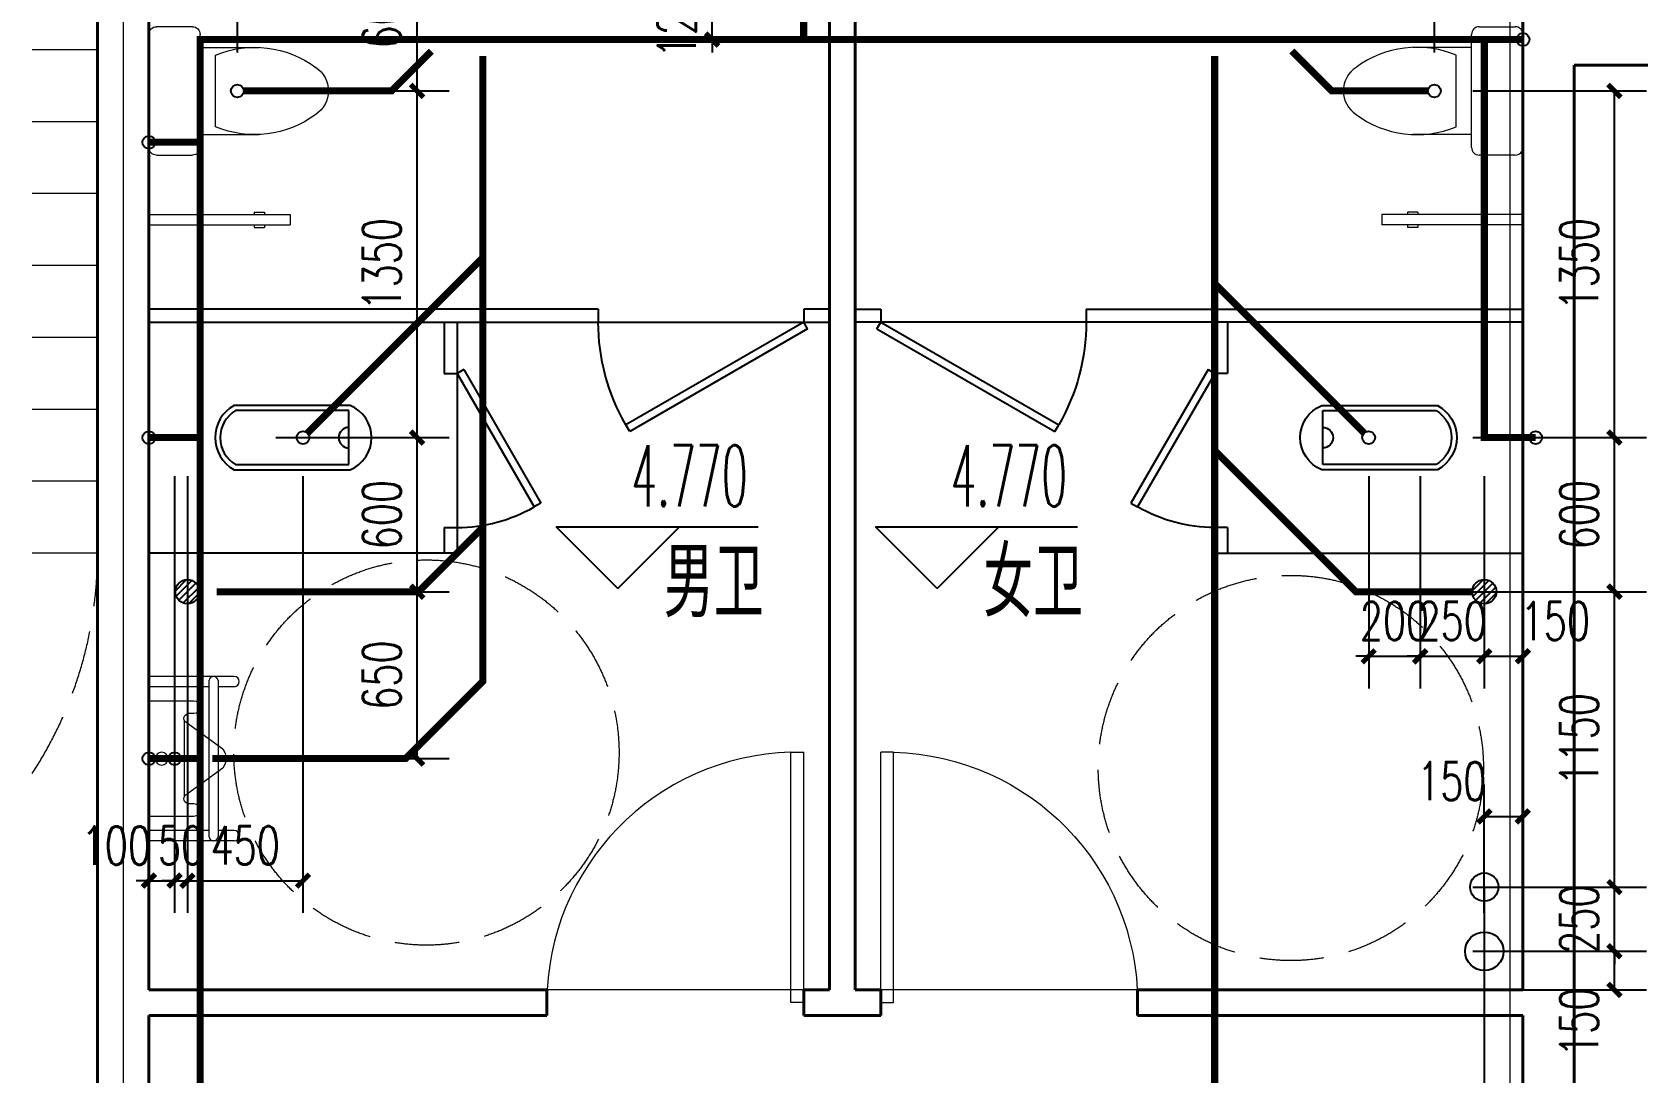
# Model space of a CAD drawing. Extents: x 1031190 to 1725648, y 733081 to 1571294.
# Drawn here: x 1284304 to 1290594, y 766460 to 770511 of the extents above; entities that cross this region are included whole.
import ezdxf

# ---------------------------------------------------------------- set-up
doc = ezdxf.new("R2010")
doc.units = 0
doc.header["$LTSCALE"] = 1000
doc.header["$MEASUREMENT"] = 0
for name, pattern in [('__DASH', [0.35, 0.25, -0.1]), ('ACAD_ISO10W100', [18.5, 12, -3, 0.5, -3]), ('DOTE', [2.42, 2, -0.2, 0.02, -0.2])]:
    doc.linetypes.add(name, pattern=pattern)
for name, color, linetype in [('DIM_ELEV', 3, 'Continuous'), ('DIM_不分区喷淋', 3, 'Continuous'), ('DIM_废水', 3, 'Continuous'), ('EQUIP_地漏', 7, 'Continuous'), ('EQUIP_污水', 7, 'Continuous'), ('PIPE-不分区给水', 3, 'J'), ('PIPE-污水', 2, 'W'), ('PUB_TEXT', 4, 'Continuous'), ('TWT_DIM', 3, 'Continuous'), ('VPIPE-不分区喷淋', 6, 'ZP'), ('VPIPE-不分区给水', 3, 'J'), ('VPIPE-废水', 31, 'F'), ('洁具', 200, 'Continuous')]:
    doc.layers.add(name, color=color, linetype=linetype)
for name, color, linetype, lineweight in [('DOTE', 19, 'DOTE', 9), ('LVTRY', 1, 'Continuous', 13), ('STAIR', 2, 'Continuous', 18), ('WALL', 9, 'Continuous', 40), ('WINDOW', 8, 'Continuous', 15)]:
    doc.layers.add(name, color=color, linetype=linetype, lineweight=lineweight)
doc.styles.add('_TCH_DIM', font='SIMPLEX.shx', dxfattribs={"width": 0.6, "oblique": 10, "bigfont": 'hztxt.shx'})
doc.styles.add('_TCH_DIM_T3', font='SIMPLEX', dxfattribs={"width": 0.705882, "bigfont": 'GBCBIG'})
doc.styles.add('DIM_FONT', font='SIMPLEX.shx', dxfattribs={"width": 0.56})
doc.styles.get("Standard").update_dxf_attribs({"font": 'gbenor.shx', "bigfont": 'gbcbig.shx'})
doc.linetypes.add('F', pattern='A,3,-0.2,["F",Standard,S=0.25,R=0,X=-0.1,Y=-0.115],-0.2', length=3.4)
doc.linetypes.add('J', pattern='A,3,-0.2,["J",Standard,S=0.25,R=0,X=-0.1,Y=-0.115],-0.2', length=3.4)
doc.linetypes.add('W', pattern='A,3,-0.2,["W",Standard,S=0.25,R=0,X=-0.1,Y=-0.115],-0.2', length=3.4)
doc.linetypes.add('ZP', pattern='A,3,-0.2,["ZP",Standard,S=0.25,R=0,X=-0.1,Y=-0.115],-0.35', length=3.55)
doc.dimstyles.new('_TWT_ARCH&&50', dxfattribs={"dimtxt": 148.75, "dimasz": 50, "dimexe": 125, "dimexo": 150, "dimgap": 63.125, "dimtad": 1, "dimdec": 0, "dimzin": 0, "dimdsep": 46, "dimtxsty": '_TCH_DIM_T3', "dimblk": 'ARCHTICK', "dimcen": 0.09, "dimclrt": 7, "dimazin": 2, "dimtfac": 1, "dimtdec": 0, "dimtix": 1, "dimtmove": 2, "dimatfit": 3, "dimfxl": 0, "dimtolj": 1, "dimtzin": 0, "dimarcsym": 0})

# ---------------------------------------------------------------- blocks, each defined once
blk = doc.blocks.new('A$C752800CC')
at = {"layer": 'LVTRY', "color": 0}
for p, q in [((380, 0.5), (820, 0.5)), ((1081.7, 0.5), (1081.7, -549.5)), ((1121.7, 0.5), (1121.7, -549.5)), ((350, -169.5), (350, -29.5)), ((850, -29.5), (850, -169.5)), ((0, -99.5), (95, -99.5)), ((95, -99.5), (95, -839.5)), ((0, -139.5), (55, -139.5)), ((55, -139.5), (55, -799.5)), ((820, -199.5), (380, -199.5)), ((430.3, -199.9), (430.3, -429.9)), ((769.7, -199.9), (769.7, -429.9)), ((739.7, -259.9), (460.3, -259.9)), ((0, -377), (55, -377)), ((95, -377), (150, -377)), ((150, -377), (150, -562)), ((1071.7, -409.5), (1081.7, -409.5)), ((1071.7, -409.5), (1071.7, -449.5)), ((1121.7, -409.5), (1131.7, -409.5)), ((1131.7, -409.5), (1131.7, -449.5)), ((1071.7, -449.5), (1081.7, -449.5)), ((1121.7, -449.5), (1131.7, -449.5)), ((0, -562), (55, -562)), ((95, -562), (150, -562)), ((1081.7, -549.5), (1121.7, -549.5)), ((0, -799.5), (55, -799.5)), ((0, -839.5), (95, -839.5))]:
    blk.add_line(p, q, dxfattribs=at)
for centre, radius, start, end in [((380, -29.5), 30, 90, 180), ((820, -29.5), 30, 0, 90), ((380, -169.5), 30, 180, 270), ((820, -169.5), 30, 270, 0), ((827.4, -412.3), 397.5, 157.45048, 216.63815), ((372.6, -412.3), 397.5, 323.36186, 22.54953), ((600, -589.1), 109.8, 213.45086, 326.54914)]:
    blk.add_arc(centre, radius, start, end, dxfattribs=at)
at = {"layer": 'LVTRY', "color": 0, "style": 'DIM_FONT', "text_generation_flag": 4, "width": 0.8, "flags": 9}
for tag in ['XSIZE', 'YSIZE']:
    blk.add_attdef(tag, (600, 0), '', height=0.5, rotation=180, dxfattribs=at)
blk = doc.blocks.new('BFBFGBVDVD')
at = {"layer": '洁具', "color": 0}
for p, q in [((1180497.1, 1092193.6), (1180597.1, 1092193.6)), ((1180597.1, 1092193.6), (1180597.1, 1092143.6)), ((1181397.1, 1092193.6), (1181397.1, 1092143.6)), ((1181397.1, 1092193.6), (1183147.1, 1092193.6)), ((1183147.1, 1092143.6), (1180497.1, 1092143.6)), ((1180582.1, 1092117.6), (1180597.1, 1092143.6)), ((1180582.1, 1092117.6), (1181274.9, 1091717.6)), ((1180597.1, 1092143.6), (1181289.9, 1091743.6)), ((1181274.9, 1091717.6), (1181289.9, 1091743.6))]:
    blk.add_line(p, q, dxfattribs=at)
blk.add_arc((1180597.1, 1092143.6), 800, 330, 0, dxfattribs=at)
at = {"color": 8, "ltscale": 0.5, "rotation": 270}
blk.add_blockref('A$C752800CC', (1183147.1, 1093643.6), dxfattribs=at)
blk = doc.blocks.new('cssd')
at = {"layer": '洁具', "color": 0}
for p, q in [((8184438.1, -430267.8), (8184957.7, -429967.8)), ((8184453.1, -430293.8), (8184972.7, -429993.8)), ((8184957.7, -429967.8), (8184972.7, -429993.8)), ((8184253.1, -431493.8), (8184253.1, -430293.8)), ((8184253.1, -430293.8), (8185153.1, -430293.8)), ((8184438.1, -430267.8), (8184453.1, -430293.8)), ((8184453.1, -430343.8), (8184453.1, -430293.8)), ((8185053.1, -430343.8), (8185053.1, -430293.8)), ((8185153.1, -430293.8), (8185153.1, -431493.8)), ((8184253.1, -430343.8), (8184453.1, -430343.8)), ((8185053.1, -430343.8), (8185153.1, -430343.8)), ((8184578.1, -430710.4), (8184578.1, -431161.7)), ((8184808.1, -430714.7), (8184598.1, -430714.7)), ((8184598.1, -430714.7), (8184598.1, -431156.4)), ((8184808.1, -431156.4), (8184808.1, -430714.7)), ((8184828.1, -431161.7), (8184828.1, -430710.4)), ((8184253.1, -431493.8), (8185153.1, -431493.8))]:
    blk.add_line(p, q, dxfattribs=at)
for centre, radius, start, end in [((8184453.1, -430293.8), 600, 0, 30), ((8184703.1, -430761.8), 135.2, 22.35514, 157.64486), ((8184703.1, -430714.7), 40, 180, 0), ((8184703.1, -431093.8), 142.3, 208.51046, 331.48954), ((8184703.1, -431093.8), 122.3, 210.80777, 329.19223)]:
    blk.add_arc(centre, radius, start, end, dxfattribs=at)
blk = doc.blocks.new('FGFGFNBFNB')
at = {"layer": '洁具', "color": 0}
for p, q in [((1179497.1, 1092193.6), (1177797.1, 1092193.6)), ((1179497.1, 1092193.6), (1179497.1, 1092143.6)), ((1180297.1, 1092193.6), (1180297.1, 1092143.6)), ((1180397.1, 1092193.6), (1180297.1, 1092193.6)), ((1177797.1, 1092143.6), (1180397.1, 1092143.6)), ((1180297.1, 1092143.6), (1179604.2, 1091743.6)), ((1180312.1, 1092117.6), (1179619.2, 1091717.6)), ((1180312.1, 1092117.6), (1180297.1, 1092143.6)), ((1179619.2, 1091717.6), (1179604.2, 1091743.6))]:
    blk.add_line(p, q, dxfattribs=at)
blk.add_arc((1180297.1, 1092143.6), 800, 180, 210, dxfattribs=at)
at = {"color": 8, "ltscale": 0.5, "xscale": -1, "rotation": 90}
blk.add_blockref('A$C752800CC', (1177797.1, 1093643.6), dxfattribs=at)
blk = doc.blocks.new('小便斗_01')
at = {"color": 0}
for p, q in [((175, 225), (0, 225)), ((0, 225), (0, -225)), ((137.5, -150), (137.5, 150)), ((150, 175), (175, 175)), ((287.5, 37.5), (150, 137.5)), ((150, -137.5), (287.5, -37.5)), ((175, -175), (150, -175)), ((0, -225), (175, -225))]:
    blk.add_line(p, q, dxfattribs=at)
blk.add_circle((50, 0), 25, dxfattribs=at)
for centre, radius, start, end in [((175, 200), 25, 270, 90), ((156.25, 156.25), 19.76, 108.434949, 251.565051), ((237.5, 0), 62.5, 323.130102, 36.869898), ((156.25, -156.25), 19.76, 108.434949, 251.565051), ((175, -200), 25, 270, 90)]:
    blk.add_arc(centre, radius, start, end, dxfattribs=at)
blk = doc.blocks.new('A$C58953B22')
at = {"layer": 'LVTRY', "color": 0}
for p, q in [((-332, 320, 0), (0, 320)), ((-332, 280, 0), (-269.4, 280, 0)), ((-269.4, -305, 0), (-269.4, 305.1, 0)), ((-234.4, 305, 0), (-234.4, -305, 0)), ((-234.4, 280, 0), (0, 280)), ((-332, -280, 0), (-269.4, -280, 0)), ((-234.4, -280, 0), (0, -280)), ((-332, -320, 0), (0, -320))]:
    blk.add_line(p, q, dxfattribs=at)
for centre, radius, start, end in [((-332, 300, 0), 20, 89.99937, 269.99937), ((-251.9, 302.3, 0), 17.7, 8.79741, 171.20259), ((-332, -300, 0), 20, 89.99937, 269.99937), ((-251.9, -302.3, 0), 17.7, 188.79741, 351.20259)]:
    blk.add_arc(centre, radius, start, end, dxfattribs=at)
at = {"layer": 'LVTRY', "color": 8, "xscale": -1}
blk.add_blockref('小便斗_01', (0, 0), dxfattribs=at)
blk = doc.blocks.new('$DorLib2D$00000001')
for p, q in [((0.45, 0.975), (0.5, 0.975)), ((0.45, 0), (0.45, 0.975)), ((0.5, 0), (0.5, 0.975)), ((0.5, 0), (0.45, 0))]:
    blk.add_line(p, q)
at = {"lineweight": 13}
blk.add_arc((0.475, 0), 0.975, 91.46928, 180, dxfattribs=at)
blk = doc.blocks.new('_ArchTick')
at = {"color": 0, "linetype": 'ByBlock', "const_width": 0.4}
blk.add_lwpolyline([(-0.5, -0.5), (0.5, 0.5)], dxfattribs=at)
blk = doc.blocks.new('*D424')
at = {"layer": 'Defpoints', "color": 0}
for p in [(1286950.5, 770607.4), (1287307.3, 770607.4), (1287307.3, 770482.4)]:
    blk.add_point(p, dxfattribs=at)
at = {"layer": 'TWT_DIM', "color": 0, "lineweight": -2}
for p, q in [((1286950.5, 770607.4), (1286950.5, 770657.4)), ((1287157.3, 770607.4), (1286825.5, 770607.4)), ((1286950.5, 770482.4), (1286950.5, 770607.4)), ((1287157.3, 770482.4), (1286825.5, 770482.4)), ((1286950.5, 770482.4), (1286950.5, 770432.4))]:
    blk.add_line(p, q, dxfattribs=at)
at = {"layer": 'TWT_DIM', "color": 0, "lineweight": -2, "xscale": 50, "yscale": 50, "zscale": 50}
for p, rotation in [((1286950.5, 770607.4), 270), ((1286950.5, 770482.4), 90)]:
    blk.add_blockref('_ArchTick', p, dxfattribs=dict(at, rotation=rotation))
at = {"layer": 'TWT_DIM', "color": 7, "insert": (1286813, 770544.9), "char_height": 148.75, "attachment_point": 5, "rotation": 90, "style": '_TCH_DIM_T3'}
blk.add_mtext('\\A1;125', dxfattribs=at)
blk = doc.blocks.new('*D510')
at = {"layer": 'Defpoints', "color": 0}
for p in [(1290107.7, 770603.1), (1289763.2, 770282.4), (1290107.7, 770282.4)]:
    blk.add_point(p, dxfattribs=at)
at = {"layer": 'TWT_DIM', "color": 0, "lineweight": -2}
for p, q in [((1289763.2, 770432.4), (1289763.2, 770728.1)), ((1290107.7, 770432.4), (1290107.7, 770728.1)), ((1289763.2, 770603.1), (1289713.2, 770603.1)), ((1289763.2, 770603.1), (1290107.7, 770603.1)), ((1290107.7, 770603.1), (1290157.7, 770603.1))]:
    blk.add_line(p, q, dxfattribs=at)
at = {"layer": 'TWT_DIM', "color": 0, "lineweight": -2, "xscale": 50, "yscale": 50, "zscale": 50}
blk.add_blockref('_ArchTick', (1289763.2, 770603.1), dxfattribs=at)
at = {"layer": 'TWT_DIM', "color": 0, "lineweight": -2, "xscale": 50, "yscale": 50, "zscale": 50, "rotation": 180}
blk.add_blockref('_ArchTick', (1290107.7, 770603.1), dxfattribs=at)
at = {"layer": 'TWT_DIM', "color": 7, "insert": (1289935.5, 770740.6), "char_height": 148.75, "attachment_point": 5, "style": '_TCH_DIM_T3'}
blk.add_mtext('\\A1;345', dxfattribs=at)
blk = doc.blocks.new('*D511')
at = {"layer": 'Defpoints', "color": 0}
for p in [(1290107.7, 767457.4), (1289957.7, 766932.4), (1290107.7, 766932.4)]:
    blk.add_point(p, dxfattribs=at)
at = {"layer": 'TWT_DIM', "color": 0, "lineweight": -2}
for p, q in [((1289957.7, 767082.4), (1289957.7, 767582.4)), ((1290107.7, 767082.4), (1290107.7, 767582.4)), ((1289957.7, 767457.4), (1290107.7, 767457.4))]:
    blk.add_line(p, q, dxfattribs=at)
at = {"layer": 'TWT_DIM', "color": 0, "lineweight": -2, "xscale": 50, "yscale": 50, "zscale": 50, "rotation": 180}
blk.add_blockref('_ArchTick', (1289957.7, 767457.4), dxfattribs=at)
at = {"layer": 'TWT_DIM', "color": 0, "lineweight": -2, "xscale": 50, "yscale": 50, "zscale": 50}
blk.add_blockref('_ArchTick', (1290107.7, 767457.4), dxfattribs=at)
at = {"layer": 'TWT_DIM', "color": 7, "insert": (1289831.1, 767594.9), "char_height": 148.75, "attachment_point": 5, "style": '_TCH_DIM_T3'}
blk.add_mtext('\\A1;150', dxfattribs=at)
blk = doc.blocks.new('*D512')
at = {"layer": 'Defpoints', "color": 0}
for p in [(1289507.7, 768932.4), (1289707.7, 768932.4), (1289707.7, 768081.1)]:
    blk.add_point(p, dxfattribs=at)
at = {"layer": 'TWT_DIM', "color": 0, "lineweight": -2}
for p, q in [((1289507.7, 768782.4), (1289507.7, 767956.1)), ((1289707.7, 768782.4), (1289707.7, 767956.1)), ((1289507.7, 768081.1), (1289457.7, 768081.1)), ((1289507.7, 768081.1), (1289707.7, 768081.1)), ((1289707.7, 768081.1), (1289757.7, 768081.1))]:
    blk.add_line(p, q, dxfattribs=at)
at = {"layer": 'TWT_DIM', "color": 0, "lineweight": -2, "xscale": 50, "yscale": 50, "zscale": 50}
blk.add_blockref('_ArchTick', (1289507.7, 768081.1), dxfattribs=at)
at = {"layer": 'TWT_DIM', "color": 0, "lineweight": -2, "xscale": 50, "yscale": 50, "zscale": 50, "rotation": 180}
blk.add_blockref('_ArchTick', (1289707.7, 768081.1), dxfattribs=at)
at = {"layer": 'TWT_DIM', "color": 7, "insert": (1289607.7, 768218.6), "char_height": 148.75, "attachment_point": 5, "style": '_TCH_DIM_T3'}
blk.add_mtext('\\A1;200', dxfattribs=at)
blk = doc.blocks.new('*D513')
at = {"layer": 'Defpoints', "color": 0}
for p in [(1289707.7, 768932.4), (1289957.7, 768932.4), (1289957.7, 768081.1)]:
    blk.add_point(p, dxfattribs=at)
at = {"layer": 'TWT_DIM', "color": 0, "lineweight": -2}
for p, q in [((1289707.7, 768782.4), (1289707.7, 767956.1)), ((1289957.7, 768782.4), (1289957.7, 767956.1)), ((1289707.7, 768081.1), (1289657.7, 768081.1)), ((1289707.7, 768081.1), (1289957.7, 768081.1)), ((1289957.7, 768081.1), (1290007.7, 768081.1))]:
    blk.add_line(p, q, dxfattribs=at)
at = {"layer": 'TWT_DIM', "color": 0, "lineweight": -2, "xscale": 50, "yscale": 50, "zscale": 50}
blk.add_blockref('_ArchTick', (1289707.7, 768081.1), dxfattribs=at)
at = {"layer": 'TWT_DIM', "color": 0, "lineweight": -2, "xscale": 50, "yscale": 50, "zscale": 50, "rotation": 180}
blk.add_blockref('_ArchTick', (1289957.7, 768081.1), dxfattribs=at)
at = {"layer": 'TWT_DIM', "color": 7, "insert": (1289832.7, 768218.6), "char_height": 148.75, "attachment_point": 5, "style": '_TCH_DIM_T3'}
blk.add_mtext('\\A1;250', dxfattribs=at)
blk = doc.blocks.new('*D514')
at = {"layer": 'Defpoints', "color": 0}
for p in [(1289957.7, 768932.4), (1290107.7, 768932.4), (1290107.7, 768081.1)]:
    blk.add_point(p, dxfattribs=at)
at = {"layer": 'TWT_DIM', "color": 0, "lineweight": -2}
for p, q in [((1289957.7, 768782.4), (1289957.7, 767956.1)), ((1290107.7, 768782.4), (1290107.7, 767956.1)), ((1289957.7, 768081.1), (1290107.7, 768081.1))]:
    blk.add_line(p, q, dxfattribs=at)
at = {"layer": 'TWT_DIM', "color": 0, "lineweight": -2, "xscale": 50, "yscale": 50, "zscale": 50, "rotation": 180}
blk.add_blockref('_ArchTick', (1289957.7, 768081.1), dxfattribs=at)
at = {"layer": 'TWT_DIM', "color": 0, "lineweight": -2, "xscale": 50, "yscale": 50, "zscale": 50}
blk.add_blockref('_ArchTick', (1290107.7, 768081.1), dxfattribs=at)
at = {"layer": 'TWT_DIM', "color": 7, "insert": (1290234.3, 768218.6), "char_height": 148.75, "attachment_point": 5, "style": '_TCH_DIM_T3'}
blk.add_mtext('\\A1;150', dxfattribs=at)
blk = doc.blocks.new('*D515')
at = {"layer": 'Defpoints', "color": 0}
for p in [(1289763.2, 770282.4), (1290464.4, 770282.4), (1289763.2, 768932.4)]:
    blk.add_point(p, dxfattribs=at)
at = {"layer": 'TWT_DIM', "color": 0, "lineweight": -2}
for p, q in [((1289913.2, 770282.4), (1290589.4, 770282.4)), ((1290464.4, 768932.4), (1290464.4, 770282.4)), ((1289913.2, 768932.4), (1290589.4, 768932.4))]:
    blk.add_line(p, q, dxfattribs=at)
at = {"layer": 'TWT_DIM', "color": 0, "lineweight": -2, "xscale": 50, "yscale": 50, "zscale": 50}
for p, rotation in [((1290464.4, 770282.4), 90), ((1290464.4, 768932.4), 270)]:
    blk.add_blockref('_ArchTick', p, dxfattribs=dict(at, rotation=rotation))
at = {"layer": 'TWT_DIM', "color": 7, "insert": (1290326.9, 769607.4), "char_height": 148.75, "attachment_point": 5, "rotation": 90, "style": '_TCH_DIM_T3'}
blk.add_mtext('\\A1;1350', dxfattribs=at)
blk = doc.blocks.new('*D516')
at = {"layer": 'Defpoints', "color": 0}
for p in [(1289763.2, 768932.4), (1290464.4, 768932.4), (1289763.2, 768332.4)]:
    blk.add_point(p, dxfattribs=at)
at = {"layer": 'TWT_DIM', "color": 0, "lineweight": -2}
for p, q in [((1289913.2, 768932.4), (1290589.4, 768932.4)), ((1290464.4, 768332.4), (1290464.4, 768932.4)), ((1289913.2, 768332.4), (1290589.4, 768332.4))]:
    blk.add_line(p, q, dxfattribs=at)
at = {"layer": 'TWT_DIM', "color": 0, "lineweight": -2, "xscale": 50, "yscale": 50, "zscale": 50}
for p, rotation in [((1290464.4, 768932.4), 90), ((1290464.4, 768332.4), 270)]:
    blk.add_blockref('_ArchTick', p, dxfattribs=dict(at, rotation=rotation))
at = {"layer": 'TWT_DIM', "color": 7, "insert": (1290326.9, 768632.4), "char_height": 148.75, "attachment_point": 5, "rotation": 90, "style": '_TCH_DIM_T3'}
blk.add_mtext('\\A1;600', dxfattribs=at)
blk = doc.blocks.new('*D517')
at = {"layer": 'Defpoints', "color": 0}
for p in [(1289763.2, 768332.4), (1290464.4, 768332.4), (1289763.2, 767182.4)]:
    blk.add_point(p, dxfattribs=at)
at = {"layer": 'TWT_DIM', "color": 0, "lineweight": -2}
for p, q in [((1289913.2, 768332.4), (1290589.4, 768332.4)), ((1290464.4, 767182.4), (1290464.4, 768332.4)), ((1289913.2, 767182.4), (1290589.4, 767182.4))]:
    blk.add_line(p, q, dxfattribs=at)
at = {"layer": 'TWT_DIM', "color": 0, "lineweight": -2, "xscale": 50, "yscale": 50, "zscale": 50}
for p, rotation in [((1290464.4, 768332.4), 90), ((1290464.4, 767182.4), 270)]:
    blk.add_blockref('_ArchTick', p, dxfattribs=dict(at, rotation=rotation))
at = {"layer": 'TWT_DIM', "color": 7, "insert": (1290326.9, 767757.4), "char_height": 148.75, "attachment_point": 5, "rotation": 90, "style": '_TCH_DIM_T3'}
blk.add_mtext('\\A1;1150', dxfattribs=at)
blk = doc.blocks.new('*D518')
at = {"layer": 'Defpoints', "color": 0}
for p in [(1289763.2, 767182.4), (1290464.4, 767182.4), (1289763.2, 766932.4)]:
    blk.add_point(p, dxfattribs=at)
at = {"layer": 'TWT_DIM', "color": 0, "lineweight": -2}
for p, q in [((1290464.4, 767182.4), (1290464.4, 767232.4)), ((1289913.2, 767182.4), (1290589.4, 767182.4)), ((1290464.4, 766932.4), (1290464.4, 767182.4)), ((1289913.2, 766932.4), (1290589.4, 766932.4)), ((1290464.4, 766932.4), (1290464.4, 766882.4))]:
    blk.add_line(p, q, dxfattribs=at)
at = {"layer": 'TWT_DIM', "color": 0, "lineweight": -2, "xscale": 50, "yscale": 50, "zscale": 50}
for p, rotation in [((1290464.4, 767182.4), 270), ((1290464.4, 766932.4), 90)]:
    blk.add_blockref('_ArchTick', p, dxfattribs=dict(at, rotation=rotation))
at = {"layer": 'TWT_DIM', "color": 7, "insert": (1290326.9, 767057.4), "char_height": 148.75, "attachment_point": 5, "rotation": 90, "style": '_TCH_DIM_T3'}
blk.add_mtext('\\A1;250', dxfattribs=at)
blk = doc.blocks.new('*D519')
at = {"layer": 'Defpoints', "color": 0}
for p in [(1289763.2, 766932.4), (1290464.4, 766932.4), (1289763.2, 766782.4)]:
    blk.add_point(p, dxfattribs=at)
at = {"layer": 'TWT_DIM', "color": 0, "lineweight": -2}
for p, q in [((1289913.2, 766932.4), (1290589.4, 766932.4)), ((1290464.4, 766782.4), (1290464.4, 766932.4)), ((1289913.2, 766782.4), (1290589.4, 766782.4))]:
    blk.add_line(p, q, dxfattribs=at)
at = {"layer": 'TWT_DIM', "color": 0, "lineweight": -2, "xscale": 50, "yscale": 50, "zscale": 50}
for p, rotation in [((1290464.4, 766932.4), 90), ((1290464.4, 766782.4), 270)]:
    blk.add_blockref('_ArchTick', p, dxfattribs=dict(at, rotation=rotation))
at = {"layer": 'TWT_DIM', "color": 7, "insert": (1290326.9, 766655.8), "char_height": 148.75, "attachment_point": 5, "rotation": 90, "style": '_TCH_DIM_T3'}
blk.add_mtext('\\A1;150', dxfattribs=at)
blk = doc.blocks.new('*D520')
at = {"layer": 'Defpoints', "color": 0}
for p in [(1285102.2, 770882.4), (1285802.3, 770882.4), (1285102.2, 770282.4)]:
    blk.add_point(p, dxfattribs=at)
at = {"layer": 'TWT_DIM', "color": 0, "lineweight": -2}
for p, q in [((1285252.2, 770882.4), (1285927.3, 770882.4)), ((1285802.3, 770282.4), (1285802.3, 770882.4)), ((1285252.2, 770282.4), (1285927.3, 770282.4))]:
    blk.add_line(p, q, dxfattribs=at)
at = {"layer": 'TWT_DIM', "color": 0, "lineweight": -2, "xscale": 50, "yscale": 50, "zscale": 50}
for p, rotation in [((1285802.3, 770882.4), 90), ((1285802.3, 770282.4), 270)]:
    blk.add_blockref('_ArchTick', p, dxfattribs=dict(at, rotation=rotation))
at = {"layer": 'TWT_DIM', "color": 7, "insert": (1285664.8, 770582.4), "char_height": 148.75, "attachment_point": 5, "rotation": 90, "style": '_TCH_DIM_T3'}
blk.add_mtext('\\A1;600', dxfattribs=at)
blk = doc.blocks.new('*D521')
at = {"layer": 'Defpoints', "color": 0}
for p in [(1285102.2, 770282.4), (1285802.3, 770282.4), (1285102.2, 768932.4)]:
    blk.add_point(p, dxfattribs=at)
at = {"layer": 'TWT_DIM', "color": 0, "lineweight": -2}
for p, q in [((1285252.2, 770282.4), (1285927.3, 770282.4)), ((1285802.3, 768932.4), (1285802.3, 770282.4)), ((1285252.2, 768932.4), (1285927.3, 768932.4))]:
    blk.add_line(p, q, dxfattribs=at)
at = {"layer": 'TWT_DIM', "color": 0, "lineweight": -2, "xscale": 50, "yscale": 50, "zscale": 50}
for p, rotation in [((1285802.3, 770282.4), 90), ((1285802.3, 768932.4), 270)]:
    blk.add_blockref('_ArchTick', p, dxfattribs=dict(at, rotation=rotation))
at = {"layer": 'TWT_DIM', "color": 7, "insert": (1285664.8, 769607.4), "char_height": 148.75, "attachment_point": 5, "rotation": 90, "style": '_TCH_DIM_T3'}
blk.add_mtext('\\A1;1350', dxfattribs=at)
blk = doc.blocks.new('*D522')
at = {"layer": 'Defpoints', "color": 0}
for p in [(1285102.2, 768932.4), (1285802.3, 768932.4), (1285102.2, 768332.4)]:
    blk.add_point(p, dxfattribs=at)
at = {"layer": 'TWT_DIM', "color": 0, "lineweight": -2}
for p, q in [((1285252.2, 768932.4), (1285927.3, 768932.4)), ((1285802.3, 768332.4), (1285802.3, 768932.4)), ((1285252.2, 768332.4), (1285927.3, 768332.4))]:
    blk.add_line(p, q, dxfattribs=at)
at = {"layer": 'TWT_DIM', "color": 0, "lineweight": -2, "xscale": 50, "yscale": 50, "zscale": 50}
for p, rotation in [((1285802.3, 768932.4), 90), ((1285802.3, 768332.4), 270)]:
    blk.add_blockref('_ArchTick', p, dxfattribs=dict(at, rotation=rotation))
at = {"layer": 'TWT_DIM', "color": 7, "insert": (1285664.8, 768632.4), "char_height": 148.75, "attachment_point": 5, "rotation": 90, "style": '_TCH_DIM_T3'}
blk.add_mtext('\\A1;600', dxfattribs=at)
blk = doc.blocks.new('*D523')
at = {"layer": 'Defpoints', "color": 0}
for p in [(1285102.2, 768332.4), (1285802.3, 768332.4), (1285102.2, 767682.7)]:
    blk.add_point(p, dxfattribs=at)
at = {"layer": 'TWT_DIM', "color": 0, "lineweight": -2}
for p, q in [((1285252.2, 768332.4), (1285927.3, 768332.4)), ((1285802.3, 767682.7), (1285802.3, 768332.4)), ((1285252.2, 767682.7), (1285927.3, 767682.7))]:
    blk.add_line(p, q, dxfattribs=at)
at = {"layer": 'TWT_DIM', "color": 0, "lineweight": -2, "xscale": 50, "yscale": 50, "zscale": 50}
for p, rotation in [((1285802.3, 768332.4), 90), ((1285802.3, 767682.7), 270)]:
    blk.add_blockref('_ArchTick', p, dxfattribs=dict(at, rotation=rotation))
at = {"layer": 'TWT_DIM', "color": 7, "insert": (1285664.8, 768007.6), "char_height": 148.75, "attachment_point": 5, "rotation": 90, "style": '_TCH_DIM_T3'}
blk.add_mtext('\\A1;650', dxfattribs=at)
blk = doc.blocks.new('*D524')
at = {"layer": 'Defpoints', "color": 0}
for p in [(1284907.7, 768932.4), (1285357.7, 768932.4), (1285357.7, 767207.2)]:
    blk.add_point(p, dxfattribs=at)
at = {"layer": 'TWT_DIM', "color": 0, "lineweight": -2}
for p, q in [((1284907.7, 768782.4), (1284907.7, 767082.2)), ((1285357.7, 768782.4), (1285357.7, 767082.2)), ((1284907.7, 767207.2), (1285357.7, 767207.2))]:
    blk.add_line(p, q, dxfattribs=at)
at = {"layer": 'TWT_DIM', "color": 0, "lineweight": -2, "xscale": 50, "yscale": 50, "zscale": 50, "rotation": 180}
blk.add_blockref('_ArchTick', (1284907.7, 767207.2), dxfattribs=at)
at = {"layer": 'TWT_DIM', "color": 0, "lineweight": -2, "xscale": 50, "yscale": 50, "zscale": 50}
blk.add_blockref('_ArchTick', (1285357.7, 767207.2), dxfattribs=at)
at = {"layer": 'TWT_DIM', "color": 7, "insert": (1285132.7, 767344.7), "char_height": 148.75, "attachment_point": 5, "style": '_TCH_DIM_T3'}
blk.add_mtext('\\A1;450', dxfattribs=at)
blk = doc.blocks.new('*D525')
at = {"layer": 'Defpoints', "color": 0}
for p in [(1284857.7, 768932.4), (1284907.7, 768932.4), (1284907.7, 767207.2)]:
    blk.add_point(p, dxfattribs=at)
at = {"layer": 'TWT_DIM', "color": 0, "lineweight": -2}
for p, q in [((1284857.7, 768782.4), (1284857.7, 767082.2)), ((1284907.7, 768782.4), (1284907.7, 767082.2)), ((1284857.7, 767207.2), (1284807.7, 767207.2)), ((1284857.7, 767207.2), (1284907.7, 767207.2)), ((1284907.7, 767207.2), (1284957.7, 767207.2))]:
    blk.add_line(p, q, dxfattribs=at)
at = {"layer": 'TWT_DIM', "color": 0, "lineweight": -2, "xscale": 50, "yscale": 50, "zscale": 50}
blk.add_blockref('_ArchTick', (1284857.7, 767207.2), dxfattribs=at)
at = {"layer": 'TWT_DIM', "color": 0, "lineweight": -2, "xscale": 50, "yscale": 50, "zscale": 50, "rotation": 180}
blk.add_blockref('_ArchTick', (1284907.7, 767207.2), dxfattribs=at)
at = {"layer": 'TWT_DIM', "color": 7, "insert": (1284882.7, 767344.7), "char_height": 148.75, "attachment_point": 5, "style": '_TCH_DIM_T3'}
blk.add_mtext('\\A1;50', dxfattribs=at)
blk = doc.blocks.new('*D526')
at = {"layer": 'Defpoints', "color": 0}
for p in [(1284757.7, 768932.4), (1284857.7, 768932.4), (1284857.7, 767207.2)]:
    blk.add_point(p, dxfattribs=at)
at = {"layer": 'TWT_DIM', "color": 0, "lineweight": -2}
for p, q in [((1284757.7, 768782.4), (1284757.7, 767082.2)), ((1284857.7, 768782.4), (1284857.7, 767082.2)), ((1284757.7, 767207.2), (1284707.7, 767207.2)), ((1284757.7, 767207.2), (1284857.7, 767207.2)), ((1284857.7, 767207.2), (1284907.7, 767207.2))]:
    blk.add_line(p, q, dxfattribs=at)
at = {"layer": 'TWT_DIM', "color": 0, "lineweight": -2, "xscale": 50, "yscale": 50, "zscale": 50}
blk.add_blockref('_ArchTick', (1284757.7, 767207.2), dxfattribs=at)
at = {"layer": 'TWT_DIM', "color": 0, "lineweight": -2, "xscale": 50, "yscale": 50, "zscale": 50, "rotation": 180}
blk.add_blockref('_ArchTick', (1284857.7, 767207.2), dxfattribs=at)
at = {"layer": 'TWT_DIM', "color": 7, "insert": (1284631.1, 767343.9), "char_height": 148.75, "attachment_point": 5, "style": '_TCH_DIM_T3'}
blk.add_mtext('\\A1;100', dxfattribs=at)
blk = doc.blocks.new('*D527')
at = {"layer": 'Defpoints', "color": 0}
for p in [(1285102.2, 770686.4), (1284757.2, 770282.4), (1285102.2, 770282.4)]:
    blk.add_point(p, dxfattribs=at)
at = {"layer": 'TWT_DIM', "color": 0, "lineweight": -2}
for p, q in [((1284757.2, 770432.4), (1284757.2, 770811.4)), ((1285102.2, 770432.4), (1285102.2, 770811.4)), ((1284757.2, 770686.4), (1284707.2, 770686.4)), ((1284757.2, 770686.4), (1285102.2, 770686.4)), ((1285102.2, 770686.4), (1285152.2, 770686.4))]:
    blk.add_line(p, q, dxfattribs=at)
at = {"layer": 'TWT_DIM', "color": 0, "lineweight": -2, "xscale": 50, "yscale": 50, "zscale": 50}
blk.add_blockref('_ArchTick', (1284757.2, 770686.4), dxfattribs=at)
at = {"layer": 'TWT_DIM', "color": 0, "lineweight": -2, "xscale": 50, "yscale": 50, "zscale": 50, "rotation": 180}
blk.add_blockref('_ArchTick', (1285102.2, 770686.4), dxfattribs=at)
at = {"layer": 'TWT_DIM', "color": 7, "insert": (1284929.7, 770823.9), "char_height": 148.75, "attachment_point": 5, "style": '_TCH_DIM_T3'}
blk.add_mtext('\\A1;345', dxfattribs=at)
blk = doc.blocks.new('$TwtSys$00000147')
blk.add_circle((0, 0, 0), 25)
blk = doc.blocks.new('$TwtSys$00000141')
for p, q in [((-94, 8), (-10, 92)), ((-94, 8), (-10, 92)), ((-87, -35), (35, 87)), ((-87, -35), (35, 87)), ((-66, -66), (66, 66)), ((-66, -66), (66, 66)), ((-32, -87), (88, 33)), ((-32, -87), (88, 33)), ((11, -92), (92, -11)), ((11, -92), (92, -11))]:
    blk.add_line(p, q)
blk.add_circle((0, 0), 94)
blk.add_circle((0, 0), 94)

msp = doc.modelspace()

# ---------------------------------------------------------------- hatches: boundary and pattern name
at = {"layer": 'PIPE-不分区给水'}
for points in [[(1284957.6, 770482.4), (1284943.9, 770482.4), (1284943.9, 770496.2)], [(1284957.6, 770482.4), (1284957.6, 770496.2), (1284943.9, 770496.2)], [(1289957.8, 768932.4), (1289957.8, 768918.7), (1289944.1, 768918.7)], [(1289957.8, 768932.4), (1289944.1, 768932.4), (1289944.1, 768918.7)]]:
    msp.add_hatch(color=256, dxfattribs=at).paths.add_polyline_path(points)
at = {"layer": 'PIPE-污水'}
for points in [[(1285702.2, 770282.4), (1285702.2, 770268.7), (1285707.9, 770268.7)], [(1285702.2, 770282.4), (1285712, 770272.7), (1285707.9, 770268.7)], [(1289363.2, 770282.4), (1289353.5, 770272.7), (1289357.5, 770268.7)], [(1289363.2, 770282.4), (1289363.2, 770268.7), (1289357.5, 770268.7)], [(1285807.7, 768332.4), (1285807.7, 768318.7), (1285813.4, 768318.7)], [(1285807.7, 768332.4), (1285817.5, 768322.7), (1285813.4, 768318.7)], [(1289457.7, 768332.4), (1289448, 768322.7), (1289452, 768318.7)], [(1289457.7, 768332.4), (1289457.7, 768318.7), (1289452, 768318.7)], [(1286057.7, 767982.7), (1286071.5, 767982.7), (1286071.5, 767977)], [(1286057.7, 767982.7), (1286067.5, 767973), (1286071.5, 767977)], [(1285757.7, 767682.7), (1285757.7, 767668.9), (1285763.4, 767668.9)], [(1285757.7, 767682.7), (1285767.5, 767673), (1285763.4, 767668.9)]]:
    msp.add_hatch(color=256, dxfattribs=at).paths.add_polyline_path(points)

# ---------------------------------------------------------------- linework, layer by layer
at = {"layer": 'DIM_ELEV', "color": 8}
for p, q in [((1286583.8, 768344.5), (1286343.8, 768584.5)), ((1286343.8, 768584.5), (1287130.1, 768584.5)), ((1286583.8, 768344.5), (1286823.8, 768584.5)), ((1287827.5, 768344.5), (1287587.5, 768584.5)), ((1287587.5, 768584.5), (1288373.8, 768584.5)), ((1287827.5, 768344.5), (1288067.5, 768584.5))]:
    msp.add_line(p, q, dxfattribs=at)
at = {"layer": 'DIM_不分区喷淋'}
msp.add_line((1289957.7, 766932.4), (1289957.7, 763466.7), dxfattribs=at)
at = {"layer": 'DIM_废水'}
msp.add_line((1289957.7, 767182.4), (1289957.7, 763713.9), dxfattribs=at)
at = {"layer": 'DOTE', "linetype": 'ACAD_ISO10W100', "ltscale": 100}
for p, q in [((1284657.7, 771905.7), (1284657.7, 763978.3)), ((1290057.7, 771905.7), (1290057.7, 763978.3))]:
    msp.add_line(p, q, dxfattribs=at)
at = {"layer": 'PIPE-不分区给水', "ltscale": 0.5, "const_width": 27.5}
for points in [[(1287307.3, 770607.4), (1287307.3, 770482.4)], [(1284957.6, 770482.4), (1284957.6, 770082.4)], [(1287307.3, 770482.4), (1284957.6, 770482.4)], [(1289957.8, 770482.4), (1287307.3, 770482.4)], [(1290108.2, 770482.4), (1289957.8, 770482.4)], [(1289957.8, 770482.4), (1289957.8, 768932.4)], [(1284757.7, 770082.4), (1284957.6, 770082.4)], [(1284957.6, 770082.4), (1284957.6, 768932.4)], [(1284757.7, 768932.4), (1284957.6, 768932.4)], [(1284957.6, 768932.4), (1284957.6, 767682.7)], [(1290157.7, 768932.4), (1289957.8, 768932.4)], [(1284757.7, 767682.7), (1284957.6, 767682.7)], [(1284957.6, 767682.7), (1284957.6, 764382.4)]]:
    msp.add_lwpolyline(points, dxfattribs=at)
at = {"layer": 'PIPE-污水', "ltscale": 0.5, "const_width": 27.5}
for points in [[(1285702.2, 770282.4), (1285857.2, 770437.4)], [(1286057.7, 770418.7), (1286057.7, 769632.4)], [(1288907.7, 770418.7), (1288907.7, 769532.4)], [(1289363.2, 770282.4), (1289208.3, 770437.4)], [(1285127.2, 770282.4), (1285702.2, 770282.4)], [(1289738.2, 770282.4), (1289363.2, 770282.4)], [(1285375.4, 768950.1), (1286057.7, 769632.4)], [(1286057.7, 769632.4), (1286057.7, 768582.4)], [(1289490.1, 768950.1), (1288907.7, 769532.4)], [(1288907.7, 769532.4), (1288907.7, 768882.4)], [(1289457.7, 768332.4), (1288907.7, 768882.4)], [(1288907.7, 768882.4), (1288907.7, 765182.4)], [(1285807.7, 768332.4), (1286057.7, 768582.4)], [(1286057.7, 768582.4), (1286057.7, 767982.7)], [(1285021.4, 768332.4), (1285807.7, 768332.4)], [(1289910.7, 768332.4), (1289457.7, 768332.4)], [(1285757.7, 767682.7), (1286057.7, 767982.7)], [(1285004.1, 767682.7), (1285757.7, 767682.7)]]:
    msp.add_lwpolyline(points, dxfattribs=at)
at = {"layer": 'STAIR', "color": 8}
for p, q in [((1284557.7, 771282.4), (1284557.7, 768482.4)), ((1284557.7, 770442.4), (1284303.7, 770442.4)), ((1284557.7, 770162.4), (1284303.7, 770162.4)), ((1284557.7, 769882.4), (1284303.7, 769882.4)), ((1284557.7, 769602.4), (1284303.7, 769602.4)), ((1284557.7, 769322.4), (1284303.7, 769322.4)), ((1284557.7, 769042.4), (1284303.7, 769042.4)), ((1284557.7, 768762.4), (1284303.7, 768762.4)), ((1284557.7, 768482.4), (1284303.7, 768482.4))]:
    msp.add_line(p, q, dxfattribs=at)
at = {"layer": 'STAIR', "color": 8, "linetype": '__DASH'}
for centre in [(1285838.4, 767706.3), (1289204.4, 767646)]:
    msp.add_circle(centre, 750, dxfattribs=at)
msp.add_arc((1282982.7, 768482.4), 1575, 327.00223, 0, dxfattribs=at)
at = {"layer": 'VPIPE-不分区喷淋'}
msp.add_circle((1289957.7, 766932.4), 75, dxfattribs=at)
at = {"layer": 'VPIPE-不分区给水'}
for centre in [(1290108.2, 770482.4), (1284757.7, 770082.4), (1284757.7, 768932.4), (1290157.7, 768932.4), (1284757.7, 767682.7)]:
    msp.add_circle(centre, 25, dxfattribs=at)
at = {"layer": 'VPIPE-废水'}
msp.add_circle((1289957.7, 767182.4), 55, dxfattribs=at)
at = {"layer": 'WALL', "color": 8}
for p, q in [((1287407.7, 766782.4), (1287407.7, 771182.4)), ((1287507.7, 766782.4), (1287507.7, 771182.4)), ((1284557.7, 770982.4), (1284557.7, 766782.4)), ((1284757.7, 770882.4), (1284757.7, 766782.4)), ((1290107.7, 770482.4), (1290107.7, 770882.4)), ((1290107.7, 766782.4), (1290107.7, 770482.4)), ((1290307.7, 766782.4), (1290307.7, 770382.4)), ((1290307.7, 770382.4), (1290593.9, 770382.4)), ((1284557.7, 766782.4), (1284557.7, 766132.4)), ((1286307.7, 766782.4), (1284757.7, 766782.4)), ((1286307.7, 766682.4), (1286307.7, 766782.4)), ((1287407.7, 766782.4), (1287307.7, 766782.4)), ((1287307.7, 766782.4), (1287307.7, 766682.4)), ((1287607.7, 766782.4), (1287507.7, 766782.4)), ((1287607.7, 766682.4), (1287607.7, 766782.4)), ((1290107.7, 766782.4), (1288607.7, 766782.4)), ((1288607.7, 766782.4), (1288607.7, 766682.4)), ((1290307.7, 764082.4), (1290307.7, 766782.4)), ((1284757.7, 766682.4), (1286307.7, 766682.4)), ((1284757.7, 766682.4), (1284757.7, 766032.4)), ((1287307.7, 766682.4), (1287507.7, 766682.4)), ((1287507.7, 766682.4), (1287607.7, 766682.4)), ((1288607.7, 766682.4), (1290107.7, 766682.4)), ((1290107.7, 764282.4), (1290107.7, 766682.4))]:
    msp.add_line(p, q, dxfattribs=at)
at = {"layer": 'WINDOW', "color": 8}
for p, q in [((1287307.7, 766782.4), (1286307.7, 766782.4)), ((1288607.7, 766782.4), (1287607.7, 766782.4))]:
    msp.add_line(p, q, dxfattribs=at)

# ---------------------------------------------------------------- block references
at = {"color": 8, "xscale": -1}
for name in ['BFBFGBVDVD', 'FGFGFNBFNB']:
    msp.add_blockref(name, (2467904.8, -322761.2), dxfattribs=at)
at = {"color": 8, "rotation": 180}
msp.add_blockref('A$C58953B22', (1284757.7, 767682.7), dxfattribs=at)
at = {"layer": 'EQUIP_地漏', "xscale": 0.5, "yscale": 0.5, "zscale": 0.5}
for p in [(1284907.7, 768332.4), (1289957.7, 768332.4)]:
    msp.add_blockref('$TwtSys$00000141', p, dxfattribs=at)
at = {"layer": 'EQUIP_污水'}
for p in [(1285102.2, 770282.4), (1289763.2, 770282.4), (1285357.7, 768932.4), (1289507.7, 768932.4), (1284857.7, 767682.7)]:
    msp.add_blockref('$TwtSys$00000147', p, dxfattribs=at)
at = {"layer": 'WINDOW', "color": 8, "yscale": -1000}
for p, xscale, zscale, rotation in [((1286807.7, 766732.4), -1000, -1000, 180), ((1288107.7, 766732.4), 1000, 1000, 180.000000000005)]:
    msp.add_blockref('$DorLib2D$00000001', p, dxfattribs=dict(at, xscale=xscale, zscale=zscale, rotation=rotation))
at = {"layer": '洁具', "color": 8, "linetype": 'Continuous', "rotation": 269.9999999966305}
msp.add_blockref('cssd', (1716251.5, 8953635.5), dxfattribs=at)
at = {"layer": '洁具', "color": 8, "linetype": 'Continuous', "xscale": -1, "rotation": 90.00000000343613}
msp.add_blockref('cssd', (858614, 8953635.5), dxfattribs=at)

# ---------------------------------------------------------------- texts
at = {"layer": 'PUB_TEXT', "color": 8, "style": '_TCH_DIM', "width": 0.494118}
for p in [(1286635.7, 768664.6), (1287879.4, 768664.6)]:
    msp.add_text('4.770', height=238, dxfattribs=at).set_placement(p)
at = {"layer": 'PUB_TEXT', "color": 8}
for s, p in [('男卫', (1286762.9, 768232.8)), ('女卫', (1288006.6, 768232.8))]:
    msp.add_text(s, height=270.07, dxfattribs=at).set_placement(p)

# ---------------------------------------------------------------- dimensions: what is measured, and where the dimension line sits
at = {"layer": 'TWT_DIM'}
for p1, p2, distance, picture, middle in [((1284757.2, 770282.4), (1285102.2, 770282.4), 404, '*D527', (1284929.7, 770823.9)), ((1285102.2, 770282.4), (1285102.2, 770882.4), -700.1, '*D520', (1285664.8, 770582.4)), ((1289763.229999, 770282.445254), (1290107.73, 770282.445254), 320.653008, '*D510', (1289935.479999, 770740.598262)), ((1287307.3, 770482.4), (1287307.3, 770607.4), 356.8, '*D424', (1286813, 770544.9)), ((1285102.2, 768932.4), (1285102.2, 770282.4), -700.1, '*D521', (1285664.8, 769607.4)), ((1289763.2, 768932.4), (1289763.2, 770282.4), -701.2, '*D515', (1290326.9, 769607.4)), ((1284857.7, 768932.4), (1284907.7, 768932.4), -1725.3, '*D525', (1284882.7, 767344.7)), ((1284907.7, 768932.4), (1285357.7, 768932.4), -1725.3, '*D524', (1285132.7, 767344.7)), ((1285102.2, 768332.4), (1285102.2, 768932.4), -700.1, '*D522', (1285664.8, 768632.4)), ((1289507.7, 768932.4), (1289707.7, 768932.4), -851.3, '*D512', (1289607.7, 768218.6)), ((1289707.7, 768932.4), (1289957.7, 768932.4), -851.3, '*D513', (1289832.7, 768218.6)), ((1289763.2, 768332.4), (1289763.2, 768932.4), -701.2, '*D516', (1290326.9, 768632.4)), ((1285102.2, 767682.7), (1285102.2, 768332.4), -700.1, '*D523', (1285664.8, 768007.6)), ((1289763.2, 767182.4), (1289763.2, 768332.4), -701.2, '*D517', (1290326.9, 767757.4)), ((1289763.2, 766932.4), (1289763.2, 767182.4), -701.2, '*D518', (1290326.9, 767057.4))]:
    dim = msp.add_aligned_dim(p1=p1, p2=p2, distance=distance, dimstyle='_TWT_ARCH&&50', dxfattribs=at)
    dim.commit()
    dim.dimension.update_dxf_attribs({"geometry": picture, "text_midpoint": middle})
for base, p1, p2, angle, picture, middle in [((1284857.7, 767207.2), (1284757.7, 768932.4), (1284857.7, 768932.4), 0, '*D526', (1284631.1, 767343.9)), ((1290107.7, 768081.1), (1289957.7, 768932.4), (1290107.7, 768932.4), 0, '*D514', (1290234.3, 768218.6)), ((1290107.7, 767457.4), (1289957.7, 766932.4), (1290107.7, 766932.4), 0, '*D511', (1289831.1, 767594.9)), ((1290464.4, 766932.4), (1289763.2, 766782.4), (1289763.2, 766932.4), 90, '*D519', (1290326.9, 766655.8))]:
    dim = msp.add_linear_dim(base=base, p1=p1, p2=p2, angle=angle, dimstyle='_TWT_ARCH&&50', dxfattribs=at)
    dim.commit()
    dim.dimension.update_dxf_attribs({"geometry": picture, "text_midpoint": middle, "dimtype": 129})

doc.saveas('drawing.dxf')
